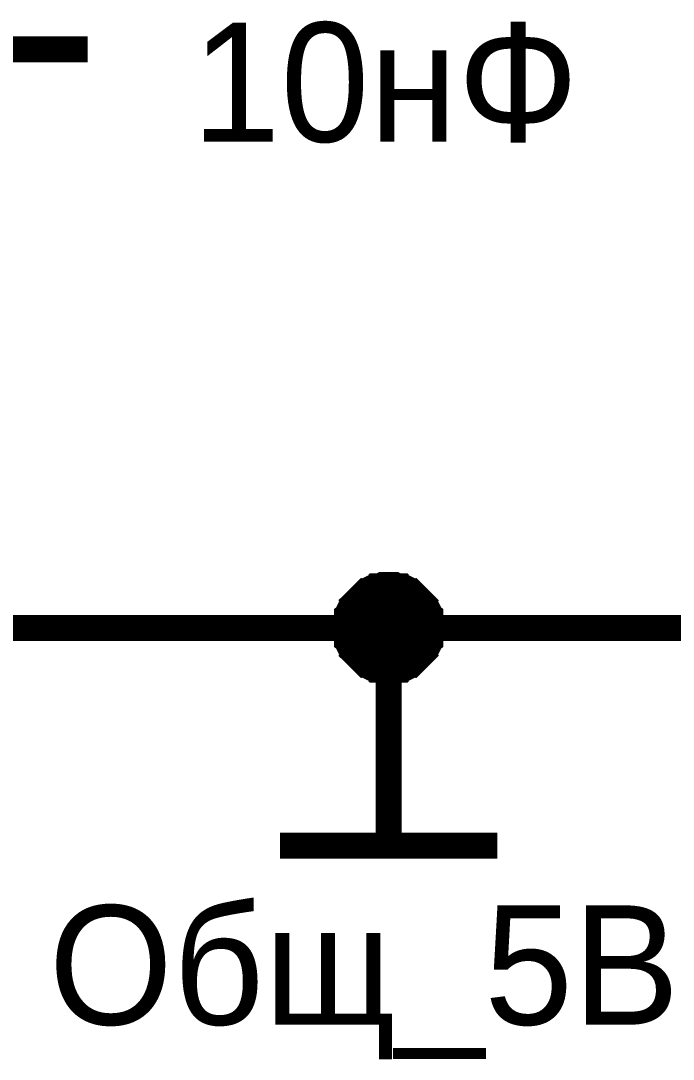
# Model space of a CAD drawing. Extents: x 0 to 594, y 0 to 420.
# Drawn here: x 118.31 to 125.91, y 144.97 to 157.07 of the extents above; entities that cross this region are included whole.
import ezdxf

# ---------------------------------------------------------------- set-up
doc = ezdxf.new("R2010")
doc.units = 0
doc.layers.add('SHEET', color=255, linetype='CONTINUOUS')

msp = doc.modelspace()

# ---------------------------------------------------------------- linework, layer by layer
at = {"layer": 'SHEET'}
for points, const_width in [([(119.085, 156.736), (111.097, 156.736)], 0.3), ([(115.091, 152.497), (115.091, 149.995), (122.592, 149.995)], 0.3), ([(122.592, 149.995), (130.094, 149.995), (130.094, 152.497)], 0.3), ([(122.089, 149.995), (122.089, 150.012), (122.089, 150.047), (122.089, 150.065), (122.106, 150.099), (122.106, 150.117), (122.106, 150.151), (122.124, 150.169), (122.124, 150.186), (122.141, 150.221), (122.158, 150.238), (122.158, 150.256), (122.176, 150.273), (122.193, 150.29), (122.21, 150.308), (122.228, 150.325), (122.245, 150.342), (122.262, 150.36), (122.28, 150.377), (122.297, 150.395), (122.315, 150.412), (122.332, 150.429), (122.349, 150.429), (122.367, 150.447), (122.401, 150.464), (122.419, 150.464), (122.436, 150.481), (122.471, 150.481), (122.488, 150.481), (122.523, 150.499), (122.54, 150.499), (122.575, 150.499), (122.592, 150.499)], 0.3), ([(122.089, 149.995), (122.089, 150.012), (122.089, 150.047), (122.089, 150.065), (122.106, 150.099), (122.106, 150.117), (122.106, 150.151), (122.124, 150.169), (122.124, 150.186), (122.141, 150.221), (122.158, 150.238), (122.158, 150.256), (122.176, 150.273), (122.193, 150.29), (122.21, 150.308), (122.228, 150.325), (122.245, 150.342), (122.262, 150.36), (122.28, 150.377), (122.297, 150.395), (122.315, 150.412), (122.332, 150.429), (122.349, 150.429), (122.367, 150.447), (122.401, 150.464), (122.419, 150.464), (122.436, 150.481), (122.471, 150.481), (122.488, 150.481), (122.523, 150.499), (122.54, 150.499), (122.575, 150.499), (122.592, 150.499)], 0.3), ([(122.089, 149.995), (122.089, 150.012), (122.089, 150.047), (122.089, 150.065), (122.106, 150.099), (122.106, 150.117), (122.106, 150.151), (122.124, 150.169), (122.124, 150.186), (122.141, 150.221), (122.158, 150.238), (122.158, 150.256), (122.176, 150.273), (122.193, 150.29), (122.21, 150.308), (122.228, 150.325), (122.245, 150.342), (122.262, 150.36), (122.28, 150.377), (122.297, 150.395), (122.315, 150.412), (122.332, 150.429), (122.349, 150.429), (122.367, 150.447), (122.401, 150.464), (122.419, 150.464), (122.436, 150.481), (122.471, 150.481), (122.488, 150.481), (122.523, 150.499), (122.54, 150.499), (122.575, 150.499), (122.592, 150.499)], 0.3), ([(122.089, 149.995), (122.089, 150.012), (122.089, 150.047), (122.089, 150.065), (122.106, 150.099), (122.106, 150.117), (122.106, 150.151), (122.124, 150.169), (122.124, 150.186), (122.141, 150.221), (122.158, 150.238), (122.158, 150.256), (122.176, 150.273), (122.193, 150.29), (122.21, 150.308), (122.228, 150.325), (122.245, 150.342), (122.262, 150.36), (122.28, 150.377), (122.297, 150.395), (122.315, 150.412), (122.332, 150.429), (122.349, 150.429), (122.367, 150.447), (122.401, 150.464), (122.419, 150.464), (122.436, 150.481), (122.471, 150.481), (122.488, 150.481), (122.523, 150.499), (122.54, 150.499), (122.575, 150.499), (122.592, 150.499)], 0.3), ([(122.089, 149.995), (122.089, 150.012), (122.089, 150.047), (122.089, 150.065), (122.106, 150.099), (122.106, 150.117), (122.106, 150.151), (122.124, 150.169), (122.124, 150.186), (122.141, 150.221), (122.158, 150.238), (122.158, 150.256), (122.176, 150.273), (122.193, 150.29), (122.21, 150.308), (122.228, 150.325), (122.245, 150.342), (122.262, 150.36), (122.28, 150.377), (122.297, 150.395), (122.315, 150.412), (122.332, 150.429), (122.349, 150.429), (122.367, 150.447), (122.401, 150.464), (122.419, 150.464), (122.436, 150.481), (122.471, 150.481), (122.488, 150.481), (122.523, 150.499), (122.54, 150.499), (122.575, 150.499), (122.592, 150.499)], 0.3), ([(122.089, 149.995), (122.089, 150.012), (122.089, 150.047), (122.089, 150.065), (122.106, 150.099), (122.106, 150.117), (122.106, 150.151), (122.124, 150.169), (122.124, 150.186), (122.141, 150.221), (122.158, 150.238), (122.158, 150.256), (122.176, 150.273), (122.193, 150.29), (122.21, 150.308), (122.228, 150.325), (122.245, 150.342), (122.262, 150.36), (122.28, 150.377), (122.297, 150.395), (122.315, 150.412), (122.332, 150.429), (122.349, 150.429), (122.367, 150.447), (122.401, 150.464), (122.419, 150.464), (122.436, 150.481), (122.471, 150.481), (122.488, 150.481), (122.523, 150.499), (122.54, 150.499), (122.575, 150.499), (122.592, 150.499)], 0.3), ([(122.592, 150.499), (122.592, 150.499)], 0.3), ([(122.592, 150.499), (122.61, 150.499), (122.644, 150.499), (122.662, 150.499), (122.697, 150.481), (122.714, 150.481), (122.749, 150.481), (122.766, 150.464), (122.783, 150.464), (122.818, 150.447), (122.835, 150.429), (122.853, 150.429), (122.87, 150.412), (122.888, 150.395), (122.905, 150.377), (122.922, 150.36), (122.94, 150.342), (122.957, 150.325), (122.974, 150.308), (122.992, 150.29), (123.009, 150.273), (123.026, 150.256), (123.026, 150.238), (123.044, 150.221), (123.061, 150.186), (123.061, 150.169), (123.079, 150.151), (123.079, 150.117), (123.079, 150.099), (123.096, 150.065), (123.096, 150.047), (123.096, 150.012), (123.096, 149.995)], 0.3), ([(122.592, 150.499), (122.592, 150.499)], 0.3), ([(122.592, 150.499), (122.61, 150.499), (122.644, 150.499), (122.662, 150.499), (122.697, 150.481), (122.714, 150.481), (122.749, 150.481), (122.766, 150.464), (122.783, 150.464), (122.818, 150.447), (122.835, 150.429), (122.853, 150.429), (122.87, 150.412), (122.888, 150.395), (122.905, 150.377), (122.922, 150.36), (122.94, 150.342), (122.957, 150.325), (122.974, 150.308), (122.992, 150.29), (123.009, 150.273), (123.026, 150.256), (123.026, 150.238), (123.044, 150.221), (123.061, 150.186), (123.061, 150.169), (123.079, 150.151), (123.079, 150.117), (123.079, 150.099), (123.096, 150.065), (123.096, 150.047), (123.096, 150.012), (123.096, 149.995)], 0.3), ([(122.592, 150.499), (122.592, 150.499)], 0.3), ([(122.592, 150.499), (122.61, 150.499), (122.644, 150.499), (122.662, 150.499), (122.697, 150.481), (122.714, 150.481), (122.749, 150.481), (122.766, 150.464), (122.783, 150.464), (122.818, 150.447), (122.835, 150.429), (122.853, 150.429), (122.87, 150.412), (122.888, 150.395), (122.905, 150.377), (122.922, 150.36), (122.94, 150.342), (122.957, 150.325), (122.974, 150.308), (122.992, 150.29), (123.009, 150.273), (123.026, 150.256), (123.026, 150.238), (123.044, 150.221), (123.061, 150.186), (123.061, 150.169), (123.079, 150.151), (123.079, 150.117), (123.079, 150.099), (123.096, 150.065), (123.096, 150.047), (123.096, 150.012), (123.096, 149.995)], 0.3), ([(122.592, 150.499), (122.592, 150.499)], 0.3), ([(122.592, 150.499), (122.61, 150.499), (122.644, 150.499), (122.662, 150.499), (122.697, 150.481), (122.714, 150.481), (122.749, 150.481), (122.766, 150.464), (122.783, 150.464), (122.818, 150.447), (122.835, 150.429), (122.853, 150.429), (122.87, 150.412), (122.888, 150.395), (122.905, 150.377), (122.922, 150.36), (122.94, 150.342), (122.957, 150.325), (122.974, 150.308), (122.992, 150.29), (123.009, 150.273), (123.026, 150.256), (123.026, 150.238), (123.044, 150.221), (123.061, 150.186), (123.061, 150.169), (123.079, 150.151), (123.079, 150.117), (123.079, 150.099), (123.096, 150.065), (123.096, 150.047), (123.096, 150.012), (123.096, 149.995)], 0.3), ([(122.592, 150.499), (122.592, 150.499)], 0.3), ([(122.592, 150.499), (122.61, 150.499), (122.644, 150.499), (122.662, 150.499), (122.697, 150.481), (122.714, 150.481), (122.749, 150.481), (122.766, 150.464), (122.783, 150.464), (122.818, 150.447), (122.835, 150.429), (122.853, 150.429), (122.87, 150.412), (122.888, 150.395), (122.905, 150.377), (122.922, 150.36), (122.94, 150.342), (122.957, 150.325), (122.974, 150.308), (122.992, 150.29), (123.009, 150.273), (123.026, 150.256), (123.026, 150.238), (123.044, 150.221), (123.061, 150.186), (123.061, 150.169), (123.079, 150.151), (123.079, 150.117), (123.079, 150.099), (123.096, 150.065), (123.096, 150.047), (123.096, 150.012), (123.096, 149.995)], 0.3), ([(122.592, 150.499), (122.592, 150.499)], 0.3), ([(122.592, 150.499), (122.61, 150.499), (122.644, 150.499), (122.662, 150.499), (122.697, 150.481), (122.714, 150.481), (122.749, 150.481), (122.766, 150.464), (122.783, 150.464), (122.818, 150.447), (122.835, 150.429), (122.853, 150.429), (122.87, 150.412), (122.888, 150.395), (122.905, 150.377), (122.922, 150.36), (122.94, 150.342), (122.957, 150.325), (122.974, 150.308), (122.992, 150.29), (123.009, 150.273), (123.026, 150.256), (123.026, 150.238), (123.044, 150.221), (123.061, 150.186), (123.061, 150.169), (123.079, 150.151), (123.079, 150.117), (123.079, 150.099), (123.096, 150.065), (123.096, 150.047), (123.096, 150.012), (123.096, 149.995)], 0.3), ([(122.089, 149.995), (122.089, 150.012), (122.089, 150.047), (122.089, 150.065), (122.106, 150.099), (122.106, 150.117), (122.106, 150.151), (122.124, 150.169), (122.124, 150.186), (122.141, 150.221), (122.158, 150.238), (122.158, 150.256), (122.176, 150.273), (122.193, 150.29), (122.21, 150.308), (122.228, 150.325), (122.245, 150.342), (122.262, 150.36), (122.28, 150.377), (122.297, 150.395), (122.315, 150.412), (122.332, 150.429), (122.349, 150.429), (122.367, 150.447), (122.401, 150.464), (122.419, 150.464), (122.436, 150.481), (122.471, 150.481), (122.488, 150.481), (122.523, 150.499), (122.54, 150.499), (122.575, 150.499), (122.592, 150.499)], 0.0991), ([(122.089, 149.995), (122.089, 150.012), (122.089, 150.047), (122.089, 150.065), (122.106, 150.099), (122.106, 150.117), (122.106, 150.151), (122.124, 150.169), (122.124, 150.186), (122.141, 150.221), (122.158, 150.238), (122.158, 150.256), (122.176, 150.273), (122.193, 150.29), (122.21, 150.308), (122.228, 150.325), (122.245, 150.342), (122.262, 150.36), (122.28, 150.377), (122.297, 150.395), (122.315, 150.412), (122.332, 150.429), (122.349, 150.429), (122.367, 150.447), (122.401, 150.464), (122.419, 150.464), (122.436, 150.481), (122.471, 150.481), (122.488, 150.481), (122.523, 150.499), (122.54, 150.499), (122.575, 150.499), (122.592, 150.499)], 0.0991), ([(122.089, 149.995), (122.089, 150.012), (122.089, 150.047), (122.089, 150.065), (122.106, 150.099), (122.106, 150.117), (122.106, 150.151), (122.124, 150.169), (122.124, 150.186), (122.141, 150.221), (122.158, 150.238), (122.158, 150.256), (122.176, 150.273), (122.193, 150.29), (122.21, 150.308), (122.228, 150.325), (122.245, 150.342), (122.262, 150.36), (122.28, 150.377), (122.297, 150.395), (122.315, 150.412), (122.332, 150.429), (122.349, 150.429), (122.367, 150.447), (122.401, 150.464), (122.419, 150.464), (122.436, 150.481), (122.471, 150.481), (122.488, 150.481), (122.523, 150.499), (122.54, 150.499), (122.575, 150.499), (122.592, 150.499)], 0.0991), ([(122.089, 149.995), (122.089, 150.012), (122.089, 150.047), (122.089, 150.065), (122.106, 150.099), (122.106, 150.117), (122.106, 150.151), (122.124, 150.169), (122.124, 150.186), (122.141, 150.221), (122.158, 150.238), (122.158, 150.256), (122.176, 150.273), (122.193, 150.29), (122.21, 150.308), (122.228, 150.325), (122.245, 150.342), (122.262, 150.36), (122.28, 150.377), (122.297, 150.395), (122.315, 150.412), (122.332, 150.429), (122.349, 150.429), (122.367, 150.447), (122.401, 150.464), (122.419, 150.464), (122.436, 150.481), (122.471, 150.481), (122.488, 150.481), (122.523, 150.499), (122.54, 150.499), (122.575, 150.499), (122.592, 150.499)], 0.0991), ([(122.089, 149.995), (122.089, 150.012), (122.089, 150.047), (122.089, 150.065), (122.106, 150.099), (122.106, 150.117), (122.106, 150.151), (122.124, 150.169), (122.124, 150.186), (122.141, 150.221), (122.158, 150.238), (122.158, 150.256), (122.176, 150.273), (122.193, 150.29), (122.21, 150.308), (122.228, 150.325), (122.245, 150.342), (122.262, 150.36), (122.28, 150.377), (122.297, 150.395), (122.315, 150.412), (122.332, 150.429), (122.349, 150.429), (122.367, 150.447), (122.401, 150.464), (122.419, 150.464), (122.436, 150.481), (122.471, 150.481), (122.488, 150.481), (122.523, 150.499), (122.54, 150.499), (122.575, 150.499), (122.592, 150.499)], 0.0991), ([(122.089, 149.995), (122.089, 150.012), (122.089, 150.047), (122.089, 150.065), (122.106, 150.099), (122.106, 150.117), (122.106, 150.151), (122.124, 150.169), (122.124, 150.186), (122.141, 150.221), (122.158, 150.238), (122.158, 150.256), (122.176, 150.273), (122.193, 150.29), (122.21, 150.308), (122.228, 150.325), (122.245, 150.342), (122.262, 150.36), (122.28, 150.377), (122.297, 150.395), (122.315, 150.412), (122.332, 150.429), (122.349, 150.429), (122.367, 150.447), (122.401, 150.464), (122.419, 150.464), (122.436, 150.481), (122.471, 150.481), (122.488, 150.481), (122.523, 150.499), (122.54, 150.499), (122.575, 150.499), (122.592, 150.499)], 0.0991), ([(122.592, 150.499), (122.592, 150.499)], 0.0991), ([(122.592, 150.499), (122.61, 150.499), (122.644, 150.499), (122.662, 150.499), (122.697, 150.481), (122.714, 150.481), (122.749, 150.481), (122.766, 150.464), (122.783, 150.464), (122.818, 150.447), (122.835, 150.429), (122.853, 150.429), (122.87, 150.412), (122.888, 150.395), (122.905, 150.377), (122.922, 150.36), (122.94, 150.342), (122.957, 150.325), (122.974, 150.308), (122.992, 150.29), (123.009, 150.273), (123.026, 150.256), (123.026, 150.238), (123.044, 150.221), (123.061, 150.186), (123.061, 150.169), (123.079, 150.151), (123.079, 150.117), (123.079, 150.099), (123.096, 150.065), (123.096, 150.047), (123.096, 150.012), (123.096, 149.995)], 0.0991), ([(122.592, 150.499), (122.592, 150.499)], 0.0991), ([(122.592, 150.499), (122.61, 150.499), (122.644, 150.499), (122.662, 150.499), (122.697, 150.481), (122.714, 150.481), (122.749, 150.481), (122.766, 150.464), (122.783, 150.464), (122.818, 150.447), (122.835, 150.429), (122.853, 150.429), (122.87, 150.412), (122.888, 150.395), (122.905, 150.377), (122.922, 150.36), (122.94, 150.342), (122.957, 150.325), (122.974, 150.308), (122.992, 150.29), (123.009, 150.273), (123.026, 150.256), (123.026, 150.238), (123.044, 150.221), (123.061, 150.186), (123.061, 150.169), (123.079, 150.151), (123.079, 150.117), (123.079, 150.099), (123.096, 150.065), (123.096, 150.047), (123.096, 150.012), (123.096, 149.995)], 0.0991), ([(122.592, 150.499), (122.592, 150.499)], 0.0991), ([(122.592, 150.499), (122.61, 150.499), (122.644, 150.499), (122.662, 150.499), (122.697, 150.481), (122.714, 150.481), (122.749, 150.481), (122.766, 150.464), (122.783, 150.464), (122.818, 150.447), (122.835, 150.429), (122.853, 150.429), (122.87, 150.412), (122.888, 150.395), (122.905, 150.377), (122.922, 150.36), (122.94, 150.342), (122.957, 150.325), (122.974, 150.308), (122.992, 150.29), (123.009, 150.273), (123.026, 150.256), (123.026, 150.238), (123.044, 150.221), (123.061, 150.186), (123.061, 150.169), (123.079, 150.151), (123.079, 150.117), (123.079, 150.099), (123.096, 150.065), (123.096, 150.047), (123.096, 150.012), (123.096, 149.995)], 0.0991), ([(122.592, 150.499), (122.592, 150.499)], 0.0991), ([(122.592, 150.499), (122.61, 150.499), (122.644, 150.499), (122.662, 150.499), (122.697, 150.481), (122.714, 150.481), (122.749, 150.481), (122.766, 150.464), (122.783, 150.464), (122.818, 150.447), (122.835, 150.429), (122.853, 150.429), (122.87, 150.412), (122.888, 150.395), (122.905, 150.377), (122.922, 150.36), (122.94, 150.342), (122.957, 150.325), (122.974, 150.308), (122.992, 150.29), (123.009, 150.273), (123.026, 150.256), (123.026, 150.238), (123.044, 150.221), (123.061, 150.186), (123.061, 150.169), (123.079, 150.151), (123.079, 150.117), (123.079, 150.099), (123.096, 150.065), (123.096, 150.047), (123.096, 150.012), (123.096, 149.995)], 0.0991), ([(122.592, 150.499), (122.592, 150.499)], 0.0991), ([(122.592, 150.499), (122.61, 150.499), (122.644, 150.499), (122.662, 150.499), (122.697, 150.481), (122.714, 150.481), (122.749, 150.481), (122.766, 150.464), (122.783, 150.464), (122.818, 150.447), (122.835, 150.429), (122.853, 150.429), (122.87, 150.412), (122.888, 150.395), (122.905, 150.377), (122.922, 150.36), (122.94, 150.342), (122.957, 150.325), (122.974, 150.308), (122.992, 150.29), (123.009, 150.273), (123.026, 150.256), (123.026, 150.238), (123.044, 150.221), (123.061, 150.186), (123.061, 150.169), (123.079, 150.151), (123.079, 150.117), (123.079, 150.099), (123.096, 150.065), (123.096, 150.047), (123.096, 150.012), (123.096, 149.995)], 0.0991), ([(122.592, 150.499), (122.592, 150.499)], 0.0991), ([(122.592, 150.499), (122.61, 150.499), (122.644, 150.499), (122.662, 150.499), (122.697, 150.481), (122.714, 150.481), (122.749, 150.481), (122.766, 150.464), (122.783, 150.464), (122.818, 150.447), (122.835, 150.429), (122.853, 150.429), (122.87, 150.412), (122.888, 150.395), (122.905, 150.377), (122.922, 150.36), (122.94, 150.342), (122.957, 150.325), (122.974, 150.308), (122.992, 150.29), (123.009, 150.273), (123.026, 150.256), (123.026, 150.238), (123.044, 150.221), (123.061, 150.186), (123.061, 150.169), (123.079, 150.151), (123.079, 150.117), (123.079, 150.099), (123.096, 150.065), (123.096, 150.047), (123.096, 150.012), (123.096, 149.995)], 0.0991), ([(122.592, 149.491), (122.575, 149.491), (122.54, 149.491), (122.523, 149.491), (122.488, 149.509), (122.471, 149.509), (122.436, 149.509), (122.419, 149.526), (122.401, 149.526), (122.367, 149.543), (122.349, 149.561), (122.332, 149.561), (122.315, 149.578), (122.297, 149.595), (122.28, 149.613), (122.262, 149.63), (122.245, 149.648), (122.228, 149.665), (122.21, 149.682), (122.193, 149.7), (122.176, 149.717), (122.158, 149.734), (122.158, 149.752), (122.141, 149.769), (122.124, 149.804), (122.124, 149.821), (122.106, 149.839), (122.106, 149.873), (122.106, 149.891), (122.089, 149.926), (122.089, 149.943), (122.089, 149.978), (122.089, 149.995)], 0.3), ([(122.089, 149.995), (122.089, 149.995)], 0.3), ([(122.592, 149.491), (122.575, 149.491), (122.54, 149.491), (122.523, 149.491), (122.488, 149.509), (122.471, 149.509), (122.436, 149.509), (122.419, 149.526), (122.401, 149.526), (122.367, 149.543), (122.349, 149.561), (122.332, 149.561), (122.315, 149.578), (122.297, 149.595), (122.28, 149.613), (122.262, 149.63), (122.245, 149.648), (122.228, 149.665), (122.21, 149.682), (122.193, 149.7), (122.176, 149.717), (122.158, 149.734), (122.158, 149.752), (122.141, 149.769), (122.124, 149.804), (122.124, 149.821), (122.106, 149.839), (122.106, 149.873), (122.106, 149.891), (122.089, 149.926), (122.089, 149.943), (122.089, 149.978), (122.089, 149.995)], 0.3), ([(122.089, 149.995), (122.089, 149.995)], 0.3), ([(122.592, 149.491), (122.575, 149.491), (122.54, 149.491), (122.523, 149.491), (122.488, 149.509), (122.471, 149.509), (122.436, 149.509), (122.419, 149.526), (122.401, 149.526), (122.367, 149.543), (122.349, 149.561), (122.332, 149.561), (122.315, 149.578), (122.297, 149.595), (122.28, 149.613), (122.262, 149.63), (122.245, 149.648), (122.228, 149.665), (122.21, 149.682), (122.193, 149.7), (122.176, 149.717), (122.158, 149.734), (122.158, 149.752), (122.141, 149.769), (122.124, 149.804), (122.124, 149.821), (122.106, 149.839), (122.106, 149.873), (122.106, 149.891), (122.089, 149.926), (122.089, 149.943), (122.089, 149.978), (122.089, 149.995)], 0.3), ([(122.089, 149.995), (122.089, 149.995)], 0.3), ([(122.592, 149.491), (122.575, 149.491), (122.54, 149.491), (122.523, 149.491), (122.488, 149.509), (122.471, 149.509), (122.436, 149.509), (122.419, 149.526), (122.401, 149.526), (122.367, 149.543), (122.349, 149.561), (122.332, 149.561), (122.315, 149.578), (122.297, 149.595), (122.28, 149.613), (122.262, 149.63), (122.245, 149.648), (122.228, 149.665), (122.21, 149.682), (122.193, 149.7), (122.176, 149.717), (122.158, 149.734), (122.158, 149.752), (122.141, 149.769), (122.124, 149.804), (122.124, 149.821), (122.106, 149.839), (122.106, 149.873), (122.106, 149.891), (122.089, 149.926), (122.089, 149.943), (122.089, 149.978), (122.089, 149.995)], 0.3), ([(122.089, 149.995), (122.089, 149.995)], 0.3), ([(122.592, 149.491), (122.575, 149.491), (122.54, 149.491), (122.523, 149.491), (122.488, 149.509), (122.471, 149.509), (122.436, 149.509), (122.419, 149.526), (122.401, 149.526), (122.367, 149.543), (122.349, 149.561), (122.332, 149.561), (122.315, 149.578), (122.297, 149.595), (122.28, 149.613), (122.262, 149.63), (122.245, 149.648), (122.228, 149.665), (122.21, 149.682), (122.193, 149.7), (122.176, 149.717), (122.158, 149.734), (122.158, 149.752), (122.141, 149.769), (122.124, 149.804), (122.124, 149.821), (122.106, 149.839), (122.106, 149.873), (122.106, 149.891), (122.089, 149.926), (122.089, 149.943), (122.089, 149.978), (122.089, 149.995)], 0.3), ([(122.089, 149.995), (122.089, 149.995)], 0.3), ([(122.592, 149.491), (122.575, 149.491), (122.54, 149.491), (122.523, 149.491), (122.488, 149.509), (122.471, 149.509), (122.436, 149.509), (122.419, 149.526), (122.401, 149.526), (122.367, 149.543), (122.349, 149.561), (122.332, 149.561), (122.315, 149.578), (122.297, 149.595), (122.28, 149.613), (122.262, 149.63), (122.245, 149.648), (122.228, 149.665), (122.21, 149.682), (122.193, 149.7), (122.176, 149.717), (122.158, 149.734), (122.158, 149.752), (122.141, 149.769), (122.124, 149.804), (122.124, 149.821), (122.106, 149.839), (122.106, 149.873), (122.106, 149.891), (122.089, 149.926), (122.089, 149.943), (122.089, 149.978), (122.089, 149.995)], 0.3), ([(122.089, 149.995), (122.089, 149.995)], 0.3), ([(122.592, 149.995), (122.592, 147.459)], 0.3), ([(123.096, 149.995), (123.096, 149.978), (123.096, 149.943), (123.096, 149.926), (123.079, 149.891), (123.079, 149.873), (123.079, 149.839), (123.061, 149.821), (123.061, 149.804), (123.044, 149.769), (123.026, 149.752), (123.026, 149.734), (123.009, 149.717), (122.992, 149.7), (122.974, 149.682), (122.957, 149.665), (122.94, 149.648), (122.922, 149.63), (122.905, 149.613), (122.888, 149.595), (122.87, 149.578), (122.853, 149.561), (122.835, 149.561), (122.818, 149.543), (122.783, 149.526), (122.766, 149.526), (122.749, 149.509), (122.714, 149.509), (122.697, 149.509), (122.662, 149.491), (122.644, 149.491), (122.61, 149.491), (122.592, 149.491)], 0.3), ([(123.096, 149.995), (123.096, 149.978), (123.096, 149.943), (123.096, 149.926), (123.079, 149.891), (123.079, 149.873), (123.079, 149.839), (123.061, 149.821), (123.061, 149.804), (123.044, 149.769), (123.026, 149.752), (123.026, 149.734), (123.009, 149.717), (122.992, 149.7), (122.974, 149.682), (122.957, 149.665), (122.94, 149.648), (122.922, 149.63), (122.905, 149.613), (122.888, 149.595), (122.87, 149.578), (122.853, 149.561), (122.835, 149.561), (122.818, 149.543), (122.783, 149.526), (122.766, 149.526), (122.749, 149.509), (122.714, 149.509), (122.697, 149.509), (122.662, 149.491), (122.644, 149.491), (122.61, 149.491), (122.592, 149.491)], 0.3), ([(123.096, 149.995), (123.096, 149.978), (123.096, 149.943), (123.096, 149.926), (123.079, 149.891), (123.079, 149.873), (123.079, 149.839), (123.061, 149.821), (123.061, 149.804), (123.044, 149.769), (123.026, 149.752), (123.026, 149.734), (123.009, 149.717), (122.992, 149.7), (122.974, 149.682), (122.957, 149.665), (122.94, 149.648), (122.922, 149.63), (122.905, 149.613), (122.888, 149.595), (122.87, 149.578), (122.853, 149.561), (122.835, 149.561), (122.818, 149.543), (122.783, 149.526), (122.766, 149.526), (122.749, 149.509), (122.714, 149.509), (122.697, 149.509), (122.662, 149.491), (122.644, 149.491), (122.61, 149.491), (122.592, 149.491)], 0.3), ([(123.096, 149.995), (123.096, 149.978), (123.096, 149.943), (123.096, 149.926), (123.079, 149.891), (123.079, 149.873), (123.079, 149.839), (123.061, 149.821), (123.061, 149.804), (123.044, 149.769), (123.026, 149.752), (123.026, 149.734), (123.009, 149.717), (122.992, 149.7), (122.974, 149.682), (122.957, 149.665), (122.94, 149.648), (122.922, 149.63), (122.905, 149.613), (122.888, 149.595), (122.87, 149.578), (122.853, 149.561), (122.835, 149.561), (122.818, 149.543), (122.783, 149.526), (122.766, 149.526), (122.749, 149.509), (122.714, 149.509), (122.697, 149.509), (122.662, 149.491), (122.644, 149.491), (122.61, 149.491), (122.592, 149.491)], 0.3), ([(123.096, 149.995), (123.096, 149.978), (123.096, 149.943), (123.096, 149.926), (123.079, 149.891), (123.079, 149.873), (123.079, 149.839), (123.061, 149.821), (123.061, 149.804), (123.044, 149.769), (123.026, 149.752), (123.026, 149.734), (123.009, 149.717), (122.992, 149.7), (122.974, 149.682), (122.957, 149.665), (122.94, 149.648), (122.922, 149.63), (122.905, 149.613), (122.888, 149.595), (122.87, 149.578), (122.853, 149.561), (122.835, 149.561), (122.818, 149.543), (122.783, 149.526), (122.766, 149.526), (122.749, 149.509), (122.714, 149.509), (122.697, 149.509), (122.662, 149.491), (122.644, 149.491), (122.61, 149.491), (122.592, 149.491)], 0.3), ([(123.096, 149.995), (123.096, 149.978), (123.096, 149.943), (123.096, 149.926), (123.079, 149.891), (123.079, 149.873), (123.079, 149.839), (123.061, 149.821), (123.061, 149.804), (123.044, 149.769), (123.026, 149.752), (123.026, 149.734), (123.009, 149.717), (122.992, 149.7), (122.974, 149.682), (122.957, 149.665), (122.94, 149.648), (122.922, 149.63), (122.905, 149.613), (122.888, 149.595), (122.87, 149.578), (122.853, 149.561), (122.835, 149.561), (122.818, 149.543), (122.783, 149.526), (122.766, 149.526), (122.749, 149.509), (122.714, 149.509), (122.697, 149.509), (122.662, 149.491), (122.644, 149.491), (122.61, 149.491), (122.592, 149.491)], 0.3), ([(123.096, 149.995), (123.096, 149.995), (123.096, 149.995), (123.096, 149.995), (123.096, 149.995), (123.096, 149.995), (123.096, 149.995), (123.096, 149.995), (123.096, 149.995), (123.096, 149.995), (123.096, 149.995), (123.096, 149.995), (123.096, 149.995), (123.096, 149.995), (123.096, 149.995), (123.096, 149.995), (123.096, 149.995), (123.096, 149.995), (123.096, 149.995), (123.096, 149.995), (123.096, 149.995), (123.096, 149.995), (123.096, 149.995), (123.096, 149.995), (123.096, 149.995), (123.096, 149.995), (123.096, 149.995), (123.096, 149.995), (123.096, 149.995), (123.096, 149.995), (123.096, 149.995), (123.096, 149.995), (123.096, 149.995)], 0.3), ([(123.096, 149.995), (123.096, 149.995)], 0.3), ([(123.096, 149.995), (123.096, 149.995), (123.096, 149.995), (123.096, 149.995), (123.096, 149.995), (123.096, 149.995), (123.096, 149.995), (123.096, 149.995), (123.096, 149.995), (123.096, 149.995), (123.096, 149.995), (123.096, 149.995), (123.096, 149.995), (123.096, 149.995), (123.096, 149.995), (123.096, 149.995), (123.096, 149.995), (123.096, 149.995), (123.096, 149.995), (123.096, 149.995), (123.096, 149.995), (123.096, 149.995), (123.096, 149.995), (123.096, 149.995), (123.096, 149.995), (123.096, 149.995), (123.096, 149.995), (123.096, 149.995), (123.096, 149.995), (123.096, 149.995), (123.096, 149.995), (123.096, 149.995), (123.096, 149.995)], 0.3), ([(123.096, 149.995), (123.096, 149.995)], 0.3), ([(123.096, 149.995), (123.096, 149.995), (123.096, 149.995), (123.096, 149.995), (123.096, 149.995), (123.096, 149.995), (123.096, 149.995), (123.096, 149.995), (123.096, 149.995), (123.096, 149.995), (123.096, 149.995), (123.096, 149.995), (123.096, 149.995), (123.096, 149.995), (123.096, 149.995), (123.096, 149.995), (123.096, 149.995), (123.096, 149.995), (123.096, 149.995), (123.096, 149.995), (123.096, 149.995), (123.096, 149.995), (123.096, 149.995), (123.096, 149.995), (123.096, 149.995), (123.096, 149.995), (123.096, 149.995), (123.096, 149.995), (123.096, 149.995), (123.096, 149.995), (123.096, 149.995), (123.096, 149.995), (123.096, 149.995)], 0.3), ([(123.096, 149.995), (123.096, 149.995)], 0.3), ([(123.096, 149.995), (123.096, 149.995), (123.096, 149.995), (123.096, 149.995), (123.096, 149.995), (123.096, 149.995), (123.096, 149.995), (123.096, 149.995), (123.096, 149.995), (123.096, 149.995), (123.096, 149.995), (123.096, 149.995), (123.096, 149.995), (123.096, 149.995), (123.096, 149.995), (123.096, 149.995), (123.096, 149.995), (123.096, 149.995), (123.096, 149.995), (123.096, 149.995), (123.096, 149.995), (123.096, 149.995), (123.096, 149.995), (123.096, 149.995), (123.096, 149.995), (123.096, 149.995), (123.096, 149.995), (123.096, 149.995), (123.096, 149.995), (123.096, 149.995), (123.096, 149.995), (123.096, 149.995), (123.096, 149.995)], 0.3), ([(123.096, 149.995), (123.096, 149.995)], 0.3), ([(123.096, 149.995), (123.096, 149.995), (123.096, 149.995), (123.096, 149.995), (123.096, 149.995), (123.096, 149.995), (123.096, 149.995), (123.096, 149.995), (123.096, 149.995), (123.096, 149.995), (123.096, 149.995), (123.096, 149.995), (123.096, 149.995), (123.096, 149.995), (123.096, 149.995), (123.096, 149.995), (123.096, 149.995), (123.096, 149.995), (123.096, 149.995), (123.096, 149.995), (123.096, 149.995), (123.096, 149.995), (123.096, 149.995), (123.096, 149.995), (123.096, 149.995), (123.096, 149.995), (123.096, 149.995), (123.096, 149.995), (123.096, 149.995), (123.096, 149.995), (123.096, 149.995), (123.096, 149.995), (123.096, 149.995)], 0.3), ([(123.096, 149.995), (123.096, 149.995)], 0.3), ([(123.096, 149.995), (123.096, 149.995), (123.096, 149.995), (123.096, 149.995), (123.096, 149.995), (123.096, 149.995), (123.096, 149.995), (123.096, 149.995), (123.096, 149.995), (123.096, 149.995), (123.096, 149.995), (123.096, 149.995), (123.096, 149.995), (123.096, 149.995), (123.096, 149.995), (123.096, 149.995), (123.096, 149.995), (123.096, 149.995), (123.096, 149.995), (123.096, 149.995), (123.096, 149.995), (123.096, 149.995), (123.096, 149.995), (123.096, 149.995), (123.096, 149.995), (123.096, 149.995), (123.096, 149.995), (123.096, 149.995), (123.096, 149.995), (123.096, 149.995), (123.096, 149.995), (123.096, 149.995), (123.096, 149.995)], 0.3), ([(123.096, 149.995), (123.096, 149.995)], 0.3), ([(122.592, 149.491), (122.575, 149.491), (122.54, 149.491), (122.523, 149.491), (122.488, 149.509), (122.471, 149.509), (122.436, 149.509), (122.419, 149.526), (122.401, 149.526), (122.367, 149.543), (122.349, 149.561), (122.332, 149.561), (122.315, 149.578), (122.297, 149.595), (122.28, 149.613), (122.262, 149.63), (122.245, 149.648), (122.228, 149.665), (122.21, 149.682), (122.193, 149.7), (122.176, 149.717), (122.158, 149.734), (122.158, 149.752), (122.141, 149.769), (122.124, 149.804), (122.124, 149.821), (122.106, 149.839), (122.106, 149.873), (122.106, 149.891), (122.089, 149.926), (122.089, 149.943), (122.089, 149.978), (122.089, 149.995)], 0.0991), ([(122.089, 149.995), (122.089, 149.995)], 0.0991), ([(122.592, 149.491), (122.575, 149.491), (122.54, 149.491), (122.523, 149.491), (122.488, 149.509), (122.471, 149.509), (122.436, 149.509), (122.419, 149.526), (122.401, 149.526), (122.367, 149.543), (122.349, 149.561), (122.332, 149.561), (122.315, 149.578), (122.297, 149.595), (122.28, 149.613), (122.262, 149.63), (122.245, 149.648), (122.228, 149.665), (122.21, 149.682), (122.193, 149.7), (122.176, 149.717), (122.158, 149.734), (122.158, 149.752), (122.141, 149.769), (122.124, 149.804), (122.124, 149.821), (122.106, 149.839), (122.106, 149.873), (122.106, 149.891), (122.089, 149.926), (122.089, 149.943), (122.089, 149.978), (122.089, 149.995)], 0.0991), ([(122.089, 149.995), (122.089, 149.995)], 0.0991), ([(122.592, 149.491), (122.575, 149.491), (122.54, 149.491), (122.523, 149.491), (122.488, 149.509), (122.471, 149.509), (122.436, 149.509), (122.419, 149.526), (122.401, 149.526), (122.367, 149.543), (122.349, 149.561), (122.332, 149.561), (122.315, 149.578), (122.297, 149.595), (122.28, 149.613), (122.262, 149.63), (122.245, 149.648), (122.228, 149.665), (122.21, 149.682), (122.193, 149.7), (122.176, 149.717), (122.158, 149.734), (122.158, 149.752), (122.141, 149.769), (122.124, 149.804), (122.124, 149.821), (122.106, 149.839), (122.106, 149.873), (122.106, 149.891), (122.089, 149.926), (122.089, 149.943), (122.089, 149.978), (122.089, 149.995)], 0.0991), ([(122.089, 149.995), (122.089, 149.995)], 0.0991), ([(122.592, 149.491), (122.575, 149.491), (122.54, 149.491), (122.523, 149.491), (122.488, 149.509), (122.471, 149.509), (122.436, 149.509), (122.419, 149.526), (122.401, 149.526), (122.367, 149.543), (122.349, 149.561), (122.332, 149.561), (122.315, 149.578), (122.297, 149.595), (122.28, 149.613), (122.262, 149.63), (122.245, 149.648), (122.228, 149.665), (122.21, 149.682), (122.193, 149.7), (122.176, 149.717), (122.158, 149.734), (122.158, 149.752), (122.141, 149.769), (122.124, 149.804), (122.124, 149.821), (122.106, 149.839), (122.106, 149.873), (122.106, 149.891), (122.089, 149.926), (122.089, 149.943), (122.089, 149.978), (122.089, 149.995)], 0.0991), ([(122.089, 149.995), (122.089, 149.995)], 0.0991), ([(122.592, 149.491), (122.575, 149.491), (122.54, 149.491), (122.523, 149.491), (122.488, 149.509), (122.471, 149.509), (122.436, 149.509), (122.419, 149.526), (122.401, 149.526), (122.367, 149.543), (122.349, 149.561), (122.332, 149.561), (122.315, 149.578), (122.297, 149.595), (122.28, 149.613), (122.262, 149.63), (122.245, 149.648), (122.228, 149.665), (122.21, 149.682), (122.193, 149.7), (122.176, 149.717), (122.158, 149.734), (122.158, 149.752), (122.141, 149.769), (122.124, 149.804), (122.124, 149.821), (122.106, 149.839), (122.106, 149.873), (122.106, 149.891), (122.089, 149.926), (122.089, 149.943), (122.089, 149.978), (122.089, 149.995)], 0.0991), ([(122.089, 149.995), (122.089, 149.995)], 0.0991), ([(122.592, 149.491), (122.575, 149.491), (122.54, 149.491), (122.523, 149.491), (122.488, 149.509), (122.471, 149.509), (122.436, 149.509), (122.419, 149.526), (122.401, 149.526), (122.367, 149.543), (122.349, 149.561), (122.332, 149.561), (122.315, 149.578), (122.297, 149.595), (122.28, 149.613), (122.262, 149.63), (122.245, 149.648), (122.228, 149.665), (122.21, 149.682), (122.193, 149.7), (122.176, 149.717), (122.158, 149.734), (122.158, 149.752), (122.141, 149.769), (122.124, 149.804), (122.124, 149.821), (122.106, 149.839), (122.106, 149.873), (122.106, 149.891), (122.089, 149.926), (122.089, 149.943), (122.089, 149.978), (122.089, 149.995)], 0.0991), ([(122.089, 149.995), (122.089, 149.995)], 0.0991), ([(123.096, 149.995), (123.096, 149.978), (123.096, 149.943), (123.096, 149.926), (123.079, 149.891), (123.079, 149.873), (123.079, 149.839), (123.061, 149.821), (123.061, 149.804), (123.044, 149.769), (123.026, 149.752), (123.026, 149.734), (123.009, 149.717), (122.992, 149.7), (122.974, 149.682), (122.957, 149.665), (122.94, 149.648), (122.922, 149.63), (122.905, 149.613), (122.888, 149.595), (122.87, 149.578), (122.853, 149.561), (122.835, 149.561), (122.818, 149.543), (122.783, 149.526), (122.766, 149.526), (122.749, 149.509), (122.714, 149.509), (122.697, 149.509), (122.662, 149.491), (122.644, 149.491), (122.61, 149.491), (122.592, 149.491)], 0.0991), ([(123.096, 149.995), (123.096, 149.978), (123.096, 149.943), (123.096, 149.926), (123.079, 149.891), (123.079, 149.873), (123.079, 149.839), (123.061, 149.821), (123.061, 149.804), (123.044, 149.769), (123.026, 149.752), (123.026, 149.734), (123.009, 149.717), (122.992, 149.7), (122.974, 149.682), (122.957, 149.665), (122.94, 149.648), (122.922, 149.63), (122.905, 149.613), (122.888, 149.595), (122.87, 149.578), (122.853, 149.561), (122.835, 149.561), (122.818, 149.543), (122.783, 149.526), (122.766, 149.526), (122.749, 149.509), (122.714, 149.509), (122.697, 149.509), (122.662, 149.491), (122.644, 149.491), (122.61, 149.491), (122.592, 149.491)], 0.0991), ([(123.096, 149.995), (123.096, 149.978), (123.096, 149.943), (123.096, 149.926), (123.079, 149.891), (123.079, 149.873), (123.079, 149.839), (123.061, 149.821), (123.061, 149.804), (123.044, 149.769), (123.026, 149.752), (123.026, 149.734), (123.009, 149.717), (122.992, 149.7), (122.974, 149.682), (122.957, 149.665), (122.94, 149.648), (122.922, 149.63), (122.905, 149.613), (122.888, 149.595), (122.87, 149.578), (122.853, 149.561), (122.835, 149.561), (122.818, 149.543), (122.783, 149.526), (122.766, 149.526), (122.749, 149.509), (122.714, 149.509), (122.697, 149.509), (122.662, 149.491), (122.644, 149.491), (122.61, 149.491), (122.592, 149.491)], 0.0991), ([(123.096, 149.995), (123.096, 149.978), (123.096, 149.943), (123.096, 149.926), (123.079, 149.891), (123.079, 149.873), (123.079, 149.839), (123.061, 149.821), (123.061, 149.804), (123.044, 149.769), (123.026, 149.752), (123.026, 149.734), (123.009, 149.717), (122.992, 149.7), (122.974, 149.682), (122.957, 149.665), (122.94, 149.648), (122.922, 149.63), (122.905, 149.613), (122.888, 149.595), (122.87, 149.578), (122.853, 149.561), (122.835, 149.561), (122.818, 149.543), (122.783, 149.526), (122.766, 149.526), (122.749, 149.509), (122.714, 149.509), (122.697, 149.509), (122.662, 149.491), (122.644, 149.491), (122.61, 149.491), (122.592, 149.491)], 0.0991), ([(123.096, 149.995), (123.096, 149.978), (123.096, 149.943), (123.096, 149.926), (123.079, 149.891), (123.079, 149.873), (123.079, 149.839), (123.061, 149.821), (123.061, 149.804), (123.044, 149.769), (123.026, 149.752), (123.026, 149.734), (123.009, 149.717), (122.992, 149.7), (122.974, 149.682), (122.957, 149.665), (122.94, 149.648), (122.922, 149.63), (122.905, 149.613), (122.888, 149.595), (122.87, 149.578), (122.853, 149.561), (122.835, 149.561), (122.818, 149.543), (122.783, 149.526), (122.766, 149.526), (122.749, 149.509), (122.714, 149.509), (122.697, 149.509), (122.662, 149.491), (122.644, 149.491), (122.61, 149.491), (122.592, 149.491)], 0.0991), ([(123.096, 149.995), (123.096, 149.978), (123.096, 149.943), (123.096, 149.926), (123.079, 149.891), (123.079, 149.873), (123.079, 149.839), (123.061, 149.821), (123.061, 149.804), (123.044, 149.769), (123.026, 149.752), (123.026, 149.734), (123.009, 149.717), (122.992, 149.7), (122.974, 149.682), (122.957, 149.665), (122.94, 149.648), (122.922, 149.63), (122.905, 149.613), (122.888, 149.595), (122.87, 149.578), (122.853, 149.561), (122.835, 149.561), (122.818, 149.543), (122.783, 149.526), (122.766, 149.526), (122.749, 149.509), (122.714, 149.509), (122.697, 149.509), (122.662, 149.491), (122.644, 149.491), (122.61, 149.491), (122.592, 149.491)], 0.0991), ([(123.096, 149.995), (123.096, 149.995), (123.096, 149.995), (123.096, 149.995), (123.096, 149.995), (123.096, 149.995), (123.096, 149.995), (123.096, 149.995), (123.096, 149.995), (123.096, 149.995), (123.096, 149.995), (123.096, 149.995), (123.096, 149.995), (123.096, 149.995), (123.096, 149.995), (123.096, 149.995), (123.096, 149.995), (123.096, 149.995), (123.096, 149.995), (123.096, 149.995), (123.096, 149.995), (123.096, 149.995), (123.096, 149.995), (123.096, 149.995), (123.096, 149.995), (123.096, 149.995), (123.096, 149.995), (123.096, 149.995), (123.096, 149.995), (123.096, 149.995), (123.096, 149.995), (123.096, 149.995), (123.096, 149.995)], 0.0991), ([(123.096, 149.995), (123.096, 149.995)], 0.0991), ([(123.096, 149.995), (123.096, 149.995), (123.096, 149.995), (123.096, 149.995), (123.096, 149.995), (123.096, 149.995), (123.096, 149.995), (123.096, 149.995), (123.096, 149.995), (123.096, 149.995), (123.096, 149.995), (123.096, 149.995), (123.096, 149.995), (123.096, 149.995), (123.096, 149.995), (123.096, 149.995), (123.096, 149.995), (123.096, 149.995), (123.096, 149.995), (123.096, 149.995), (123.096, 149.995), (123.096, 149.995), (123.096, 149.995), (123.096, 149.995), (123.096, 149.995), (123.096, 149.995), (123.096, 149.995), (123.096, 149.995), (123.096, 149.995), (123.096, 149.995), (123.096, 149.995), (123.096, 149.995), (123.096, 149.995)], 0.0991), ([(123.096, 149.995), (123.096, 149.995)], 0.0991), ([(123.096, 149.995), (123.096, 149.995), (123.096, 149.995), (123.096, 149.995), (123.096, 149.995), (123.096, 149.995), (123.096, 149.995), (123.096, 149.995), (123.096, 149.995), (123.096, 149.995), (123.096, 149.995), (123.096, 149.995), (123.096, 149.995), (123.096, 149.995), (123.096, 149.995), (123.096, 149.995), (123.096, 149.995), (123.096, 149.995), (123.096, 149.995), (123.096, 149.995), (123.096, 149.995), (123.096, 149.995), (123.096, 149.995), (123.096, 149.995), (123.096, 149.995), (123.096, 149.995), (123.096, 149.995), (123.096, 149.995), (123.096, 149.995), (123.096, 149.995), (123.096, 149.995), (123.096, 149.995), (123.096, 149.995)], 0.0991), ([(123.096, 149.995), (123.096, 149.995)], 0.0991), ([(123.096, 149.995), (123.096, 149.995), (123.096, 149.995), (123.096, 149.995), (123.096, 149.995), (123.096, 149.995), (123.096, 149.995), (123.096, 149.995), (123.096, 149.995), (123.096, 149.995), (123.096, 149.995), (123.096, 149.995), (123.096, 149.995), (123.096, 149.995), (123.096, 149.995), (123.096, 149.995), (123.096, 149.995), (123.096, 149.995), (123.096, 149.995), (123.096, 149.995), (123.096, 149.995), (123.096, 149.995), (123.096, 149.995), (123.096, 149.995), (123.096, 149.995), (123.096, 149.995), (123.096, 149.995), (123.096, 149.995), (123.096, 149.995), (123.096, 149.995), (123.096, 149.995), (123.096, 149.995), (123.096, 149.995)], 0.0991), ([(123.096, 149.995), (123.096, 149.995)], 0.0991), ([(123.096, 149.995), (123.096, 149.995), (123.096, 149.995), (123.096, 149.995), (123.096, 149.995), (123.096, 149.995), (123.096, 149.995), (123.096, 149.995), (123.096, 149.995), (123.096, 149.995), (123.096, 149.995), (123.096, 149.995), (123.096, 149.995), (123.096, 149.995), (123.096, 149.995), (123.096, 149.995), (123.096, 149.995), (123.096, 149.995), (123.096, 149.995), (123.096, 149.995), (123.096, 149.995), (123.096, 149.995), (123.096, 149.995), (123.096, 149.995), (123.096, 149.995), (123.096, 149.995), (123.096, 149.995), (123.096, 149.995), (123.096, 149.995), (123.096, 149.995), (123.096, 149.995), (123.096, 149.995), (123.096, 149.995)], 0.0991), ([(123.096, 149.995), (123.096, 149.995)], 0.0991), ([(123.096, 149.995), (123.096, 149.995), (123.096, 149.995), (123.096, 149.995), (123.096, 149.995), (123.096, 149.995), (123.096, 149.995), (123.096, 149.995), (123.096, 149.995), (123.096, 149.995), (123.096, 149.995), (123.096, 149.995), (123.096, 149.995), (123.096, 149.995), (123.096, 149.995), (123.096, 149.995), (123.096, 149.995), (123.096, 149.995), (123.096, 149.995), (123.096, 149.995), (123.096, 149.995), (123.096, 149.995), (123.096, 149.995), (123.096, 149.995), (123.096, 149.995), (123.096, 149.995), (123.096, 149.995), (123.096, 149.995), (123.096, 149.995), (123.096, 149.995), (123.096, 149.995), (123.096, 149.995), (123.096, 149.995)], 0.0991), ([(123.096, 149.995), (123.096, 149.995)], 0.0991), ([(121.325, 147.459), (123.86, 147.459)], 0.3)]:
    msp.add_lwpolyline(points, dxfattribs=dict(at, const_width=const_width))
at = {"layer": 'SHEET', "const_width": 0.508}
msp.add_lwpolyline([(122.246, 150, 1), (122.754, 150, 1)], format="xyb", close=True, dxfattribs=at)

# ---------------------------------------------------------------- texts
at = {"layer": 'SHEET'}
for s, p in [('10нФ', (120.3, 155.659)), ('Общ_5В', (118.633, 145.374))]:
    msp.add_text(s, height=1.3898, dxfattribs=at).set_placement(p)

doc.saveas('drawing.dxf')
